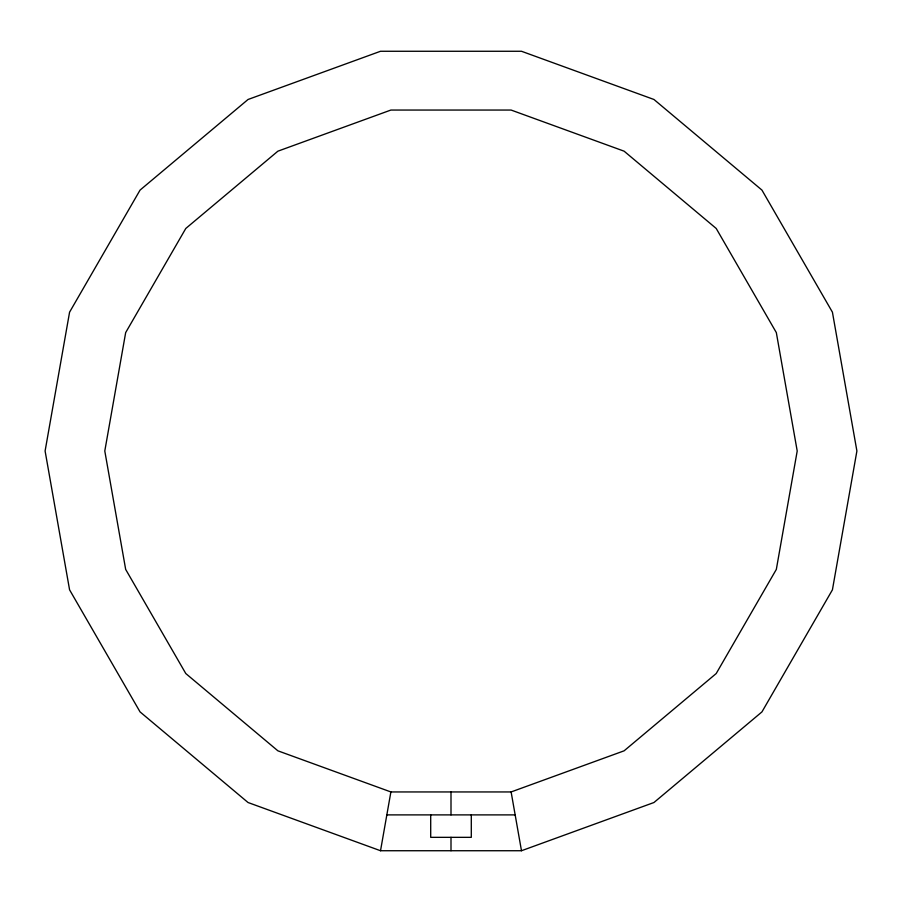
<?xml version="1.0" encoding="UTF-8"?>
<svg xmlns="http://www.w3.org/2000/svg" width="902" height="902" viewBox="0 0 902 902"><rect width="100%" height="100%" fill="white"/><g stroke="black" fill="none" stroke-linecap="round" stroke-linejoin="round"><path stroke-width="1.35" d="M380.52 850.733L521.48 850.733L653.95 802.521L761.942 711.903L832.422 589.829L856.9 451L832.422 312.171L761.942 190.096L653.95 99.479L521.48 51.267L380.52 51.267L248.05 99.479L140.058 190.096L69.578 312.171L45.1 451L69.578 589.829L140.058 711.903L248.05 802.521L380.52 850.733L390.882 791.945L511.118 791.945L624.105 750.825L716.211 673.535L776.329 569.41L797.21 451L776.329 332.59L716.211 228.465L624.105 151.175L511.118 110.055L390.882 110.055L277.895 151.175L185.789 228.465L125.671 332.59L104.79 451L125.671 569.41L185.789 673.535L277.895 750.825L390.882 791.945M386.834 814.889L515.166 814.889M511.118 791.945L521.48 850.733M471.295 814.889L471.295 837.338L430.705 837.338L430.705 814.889M451 791.945L451 814.889M451 837.338L451 850.733"/></g></svg>
